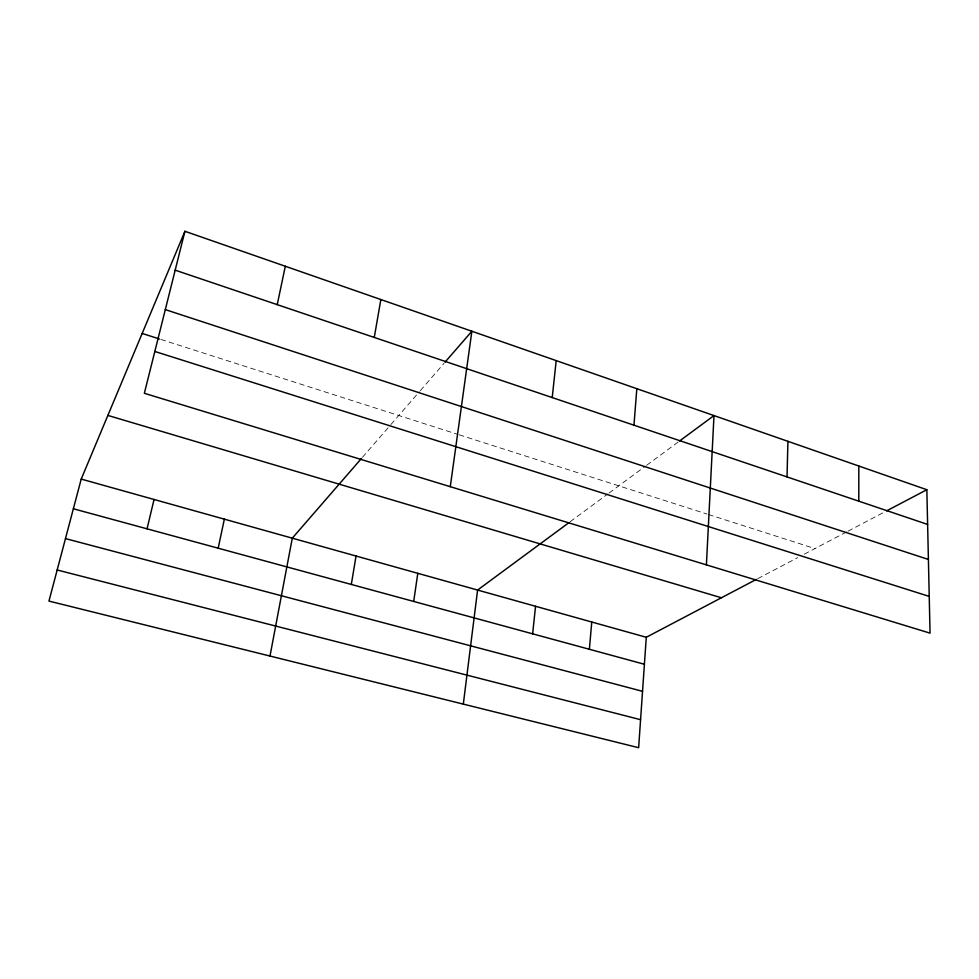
<?xml version="1.0" encoding="UTF-8"?>
<svg xmlns="http://www.w3.org/2000/svg" width="979" height="979" viewBox="0 0 979 979"><rect width="100%" height="100%" fill="white"/><g stroke="black" fill="none" stroke-linecap="round" stroke-linejoin="round"><path stroke-width="0.73" stroke-dasharray="4.89 3.67" d="M362.438 457.34L389.899 425.694M390.89 424.556L419.355 391.759M420.334 390.633L444.025 363.331M570.182 521.721L607.837 493.93M609.048 493.037L645.467 466.151M646.691 465.258L678.398 441.859M757.758 578.65L797.701 557.638M804.334 554.151L846.713 531.866M848.034 531.169L885.297 511.576M160.874 339.432L457.744 434.358M459.188 434.811L706.96 514.036M708.417 514.501L814.956 548.57"/><path stroke-width="1.47" d="M858.791 501.175L858.816 466.028M787.03 476.92L787.924 441.333M706.397 564.871L713.997 415.573L679.622 440.954M756.412 579.36L646.275 637.28L638.638 747.711L48.95 601.082L81.22 479.086L184.921 231.289L926.844 489.72L930.05 633.144L144.354 393.289L184.921 231.289M633.964 425.204L636.827 388.7M589.382 649.273L591.757 622.02M532.637 633.829L535.55 606.282M552.217 397.572L556.194 360.615M463.312 704.121L477.593 590.056L568.983 522.615M450.279 486.685L471.866 331.245L445.017 362.181M413.701 601.436L417.788 573.315M351.314 584.451L356.05 556.023M374.272 337.449L380.843 299.537M269.996 656.04L292.293 538.169L361.471 458.453M277.228 304.653L285.317 266.251M218.17 548.191L224.35 519.151M147.046 528.819L154.046 499.474M886.644 510.867L926.844 489.72M57.174 569.986L640.572 719.687M65.471 538.597L642.542 691.321M73.364 508.762L644.402 664.264M81.22 479.086L646.275 637.28M107.861 415.414L721.413 597.765M154.829 351.461L929.23 596.407M142.163 333.447L159.442 338.979M165.304 309.609L928.398 559.45M175.18 270.167L927.615 524.426"/></g></svg>
